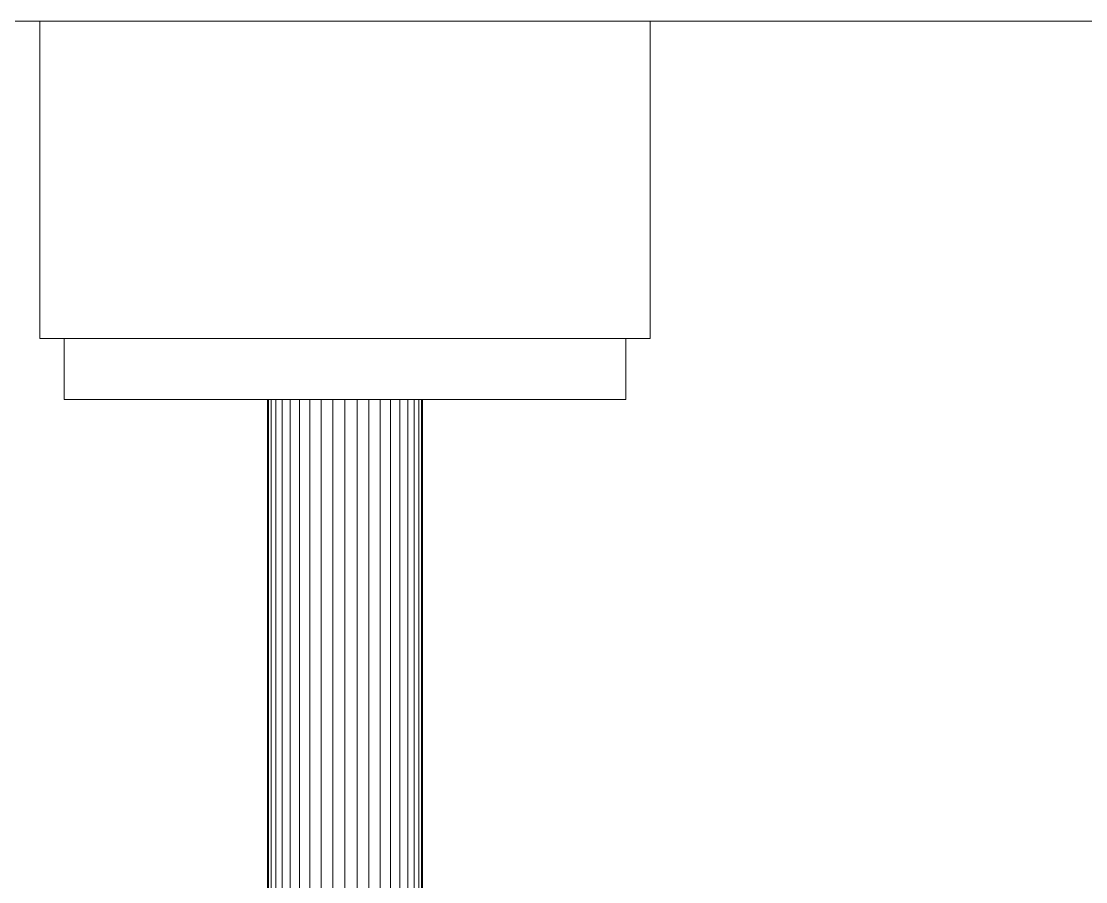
# Model space of a CAD drawing. Header units: centimetres. Extents: x -13467 to 3766, y -437 to 1921.
# Drawn here: x -8548.21 to -8539.49, y 101.08 to 108.13 of the extents above; entities that cross this region are included whole.
import ezdxf

# ---------------------------------------------------------------- set-up
doc = ezdxf.new("R2010")
doc.units = ezdxf.units.CM
doc.layers.add('G-IMPT', color=7, linetype='Continuous', lineweight=9)
doc.layers.add('M-EQPM', color=7, linetype='Continuous', lineweight=9)

# ---------------------------------------------------------------- blocks, each defined once
blk = doc.blocks.new('EQ-02-004 - EQ-02-004_dwg_Agrupar_892-1526218-Sección 1-1')
at = {"layer": 'G-IMPT'}
blk.add_line((-8678.5944, 108.1294), (-8393.0944, 108.1294), dxfattribs=at)
at = {"layer": 'G-IMPT', "flags": 128}
blk.add_lwpolyline([(-8054.0928, 181.1804), (-8059.0928, 181.1804), (-8059.0928, 118.1294), (-8387.6267, 118.1294), (-8387.6267, 181.1804), (-8392.6267, 181.1804), (-8392.6267, 118.1294), (-8678.5944, 118.1294), (-8678.5944, 181.1804), (-8684.0944, 181.1804), (-8684.0944, 171.6294), (-8683.5944, 171.6294), (-8683.5944, 102.6294), (-8678.5944, 102.6294), (-8678.5944, 108.1294), (-8393.0944, 108.1294), (-8393.0944, 102.6294), (-8388.0944, 102.6294), (-8388.0944, 108.1294), (-7432.1194, 108.1294)], dxfattribs=at)
blk = doc.blocks.new('EQ-02-004 - EQ-02-004_dwg_Agrupar_772-V75-Sección 1-1')
at = {"layer": 'M-EQPM', "color": 136, "true_color": 0x007f7f}
for p, q in [((-8548.0544, 105.5294), (-8548.0544, 108.1294)), ((-8548.0544, 108.1294), (-8548.0544, 105.5294)), ((-8543.0544, 108.1294), (-8543.0544, 105.5294)), ((-8543.0544, 108.1294), (-8543.0544, 105.5294)), ((-8543.0544, 105.5294), (-8543.0544, 108.1294)), ((-8548.0544, 105.5294), (-8543.0544, 105.5294)), ((-8548.0544, 105.5294), (-8543.0544, 105.5294)), ((-8547.8544, 105.5294), (-8547.8544, 105.0294)), ((-8547.8544, 105.5294), (-8547.8544, 105.0294)), ((-8543.2544, 105.5294), (-8543.2544, 105.0294)), ((-8543.2544, 105.0294), (-8543.2544, 105.5294)), ((-8543.2544, 105.5294), (-8543.2544, 105.0294)), ((-8543.2544, 105.0294), (-8547.8544, 105.0294)), ((-8543.2544, 105.0294), (-8547.8544, 105.0294)), ((-8546.1894, 105.0294), (-8546.1894, 95.2294)), ((-8546.1894, 95.2294), (-8546.1894, 105.0294)), ((-8546.1894, 95.2294), (-8546.1894, 105.0294)), ((-8546.1816, 105.0294), (-8546.1816, 95.2294)), ((-8546.1583, 105.0294), (-8546.1583, 95.2294)), ((-8546.1583, 105.0294), (-8546.1583, 95.2294)), ((-8546.1583, 105.0294), (-8546.1583, 95.2294)), ((-8546.1202, 105.0294), (-8546.1202, 95.2294)), ((-8546.1202, 95.2294), (-8546.1202, 105.0294)), ((-8546.1202, 95.2294), (-8546.1202, 105.0294)), ((-8546.0681, 105.0294), (-8546.0681, 95.2294)), ((-8546.0034, 105.0294), (-8546.0034, 95.0294)), ((-8545.9276, 105.0294), (-8545.9276, 95.0294)), ((-8545.8427, 105.0294), (-8545.8427, 95.0294)), ((-8545.7506, 105.0294), (-8545.7506, 95.0294)), ((-8545.7506, 105.0294), (-8545.7506, 95.0294)), ((-8545.7506, 105.0294), (-8545.7506, 95.0294)), ((-8545.6537, 105.0294), (-8545.6537, 95.0294)), ((-8545.6537, 95.0294), (-8545.6537, 105.0294)), ((-8545.6537, 95.0294), (-8545.6537, 105.0294)), ((-8545.5544, 105.0294), (-8545.5544, 95.0294)), ((-8545.5544, 105.0294), (-8545.5544, 95.0294)), ((-8545.5544, 105.0294), (-8545.5544, 95.0294)), ((-8545.4551, 105.0294), (-8545.4551, 95.0294)), ((-8545.4551, 95.0294), (-8545.4551, 105.0294)), ((-8545.4551, 105.0294), (-8545.4551, 95.0294)), ((-8545.3582, 105.0294), (-8545.3582, 95.0294)), ((-8545.3582, 95.0294), (-8545.3582, 105.0294)), ((-8545.3582, 95.0294), (-8545.3582, 105.0294)), ((-8545.2661, 105.0294), (-8545.2661, 95.0294)), ((-8545.2661, 105.0294), (-8545.2661, 95.0294)), ((-8545.2661, 105.0294), (-8545.2661, 95.0294)), ((-8545.1812, 105.0294), (-8545.1812, 95.0294)), ((-8545.1054, 105.0294), (-8545.1054, 95.0294)), ((-8545.1054, 95.0294), (-8545.1054, 105.0294)), ((-8545.1054, 95.0294), (-8545.1054, 105.0294)), ((-8545.0407, 105.0294), (-8545.0407, 95.0294)), ((-8544.9886, 105.0294), (-8544.9886, 95.0294)), ((-8544.9886, 105.0294), (-8544.9886, 95.0294)), ((-8544.9886, 105.0294), (-8544.9886, 95.0294)), ((-8544.9505, 105.0294), (-8544.9505, 95.0294)), ((-8544.9505, 95.0294), (-8544.9505, 105.0294)), ((-8544.9505, 95.0294), (-8544.9505, 105.0294)), ((-8544.9272, 105.0294), (-8544.9272, 95.0294)), ((-8544.9194, 105.0294), (-8544.9194, 95.0294)), ((-8544.9194, 105.0294), (-8544.9194, 95.0294)), ((-8544.9194, 105.0294), (-8544.9194, 95.0294))]:
    blk.add_line(p, q, dxfattribs=at)
at = {"layer": 'M-EQPM', "color": 136, "true_color": 0x007f7f, "flags": 128}
for points in [[(-8548.0544, 108.1294), (-8548.0544, 105.5294), (-8543.0544, 105.5294)], [(-8543.2544, 105.0294), (-8547.8544, 105.0294), (-8547.8544, 105.5294)]]:
    blk.add_lwpolyline(points, dxfattribs=at)
for points in [[(-8546.1816, 95.2294), (-8546.1816, 105.0294)], [(-8546.0681, 95.2294), (-8546.0681, 105.0294)], [(-8546.0034, 95.0294), (-8546.0034, 105.0294)], [(-8545.9276, 95.0294), (-8545.9276, 105.0294)], [(-8545.8427, 95.0294), (-8545.8427, 105.0294)], [(-8545.1812, 95.0294), (-8545.1812, 105.0294)], [(-8545.0407, 95.0294), (-8545.0407, 105.0294)], [(-8544.9272, 95.0294), (-8544.9272, 105.0294)]]:
    blk.add_lwpolyline(points, close=True, dxfattribs=at)
blk = doc.blocks.new('EQ-02-004 - EQ-02-004_dwg-1526208-Sección 1-1')
for name in ['EQ-02-004 - EQ-02-004_dwg_Agrupar_892-1526218-Sección 1-1', 'EQ-02-004 - EQ-02-004_dwg_Agrupar_772-V75-Sección 1-1']:
    blk.add_blockref(name, (0, 0))
blk = doc.blocks.new('EQ-02-004 - EQ-02-004-1526283-Sección 1-1')
blk.add_blockref('EQ-02-004 - EQ-02-004_dwg-1526208-Sección 1-1', (0, 0))
blk = doc.blocks.new('PQ_RVR_MEP-01_ZZ_ZZ_MO_T_A_rvt-1-Sección 1-1')
at = {"layer": 'M-EQPM', "lineweight": 9}
blk.add_blockref('EQ-02-004 - EQ-02-004-1526283-Sección 1-1', (0, 0), dxfattribs=at)

msp = doc.modelspace()

# ---------------------------------------------------------------- block references
at = {"lineweight": 5}
msp.add_blockref('PQ_RVR_MEP-01_ZZ_ZZ_MO_T_A_rvt-1-Sección 1-1', (0, 0), dxfattribs=at)

doc.saveas('drawing.dxf')
